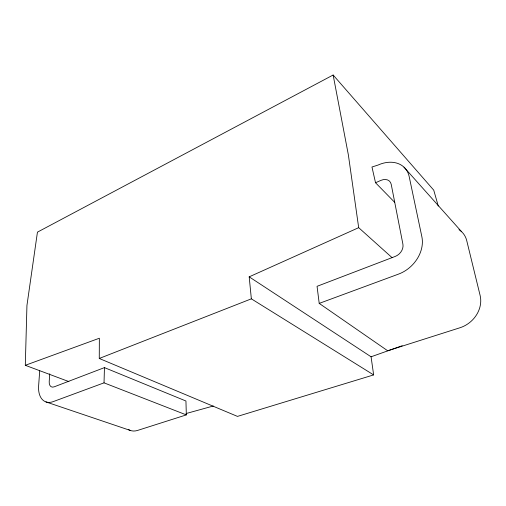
<?xml version="1.0" encoding="UTF-8"?>
<svg xmlns="http://www.w3.org/2000/svg" width="506" height="506" viewBox="0 0 506 506"><rect width="100%" height="100%" fill="white"/><g stroke="black" fill="none" stroke-linecap="round" stroke-linejoin="round"><path stroke-width="0.76" d="M392.061 257.643L358.684 227.675L249.186 276.839L371.069 356.793L373.643 374.914L237.466 416.394L99.265 358.469L99.353 338.236L25.3 365.307L26.944 305.466L37.444 232.14L333.138 75.014L433.743 190.161L438.272 206.062M39.702 370.917L38.627 385.793A23.82 14.402 -66.6 0 0 53.219 401.612L104.027 382.846L104.451 367.615L185.942 401.011L186.328 414.901L137.575 430.429A21.341 14.522 -68.4 0 1 128.385 429.505M49.727 373.795L49.208 381.676A7.938 4.801 -66.6 0 0 54.129 386.856L104.451 367.615M319.21 303.398L398.545 274.1A31.024 24.794 -44.2 0 0 421.871 236.77L409.177 176.562A29.892 22.409 -43.1 0 0 378.064 165.051L371.973 167.012L375.528 182.748L380.942 180.37A9.962 7.463 -43.1 0 1 391.22 184.348L402.902 244.151A10.335 8.26 -44.2 0 1 395.224 256.428L317.053 286.32L319.21 303.398L387.685 350.772L459.903 327.774A27.02 23.402 -38.6 0 0 480.112 295.409L466.715 240.552A26.167 21.423 -38.6 0 0 458.961 229.654M99.265 358.469L251.355 298.837L373.643 374.914M371.069 356.793L402.219 345.731M186.044 413.554L213.304 406.002M45.976 401.922L130.453 430.492M25.3 365.307L68.886 381.6M104.027 382.846L186.328 414.901M375.528 182.748L394.718 202.362M403.984 167.157L461.649 231.754M333.138 75.014L348.381 155L358.684 227.675M249.186 276.839L251.355 298.837"/></g></svg>
